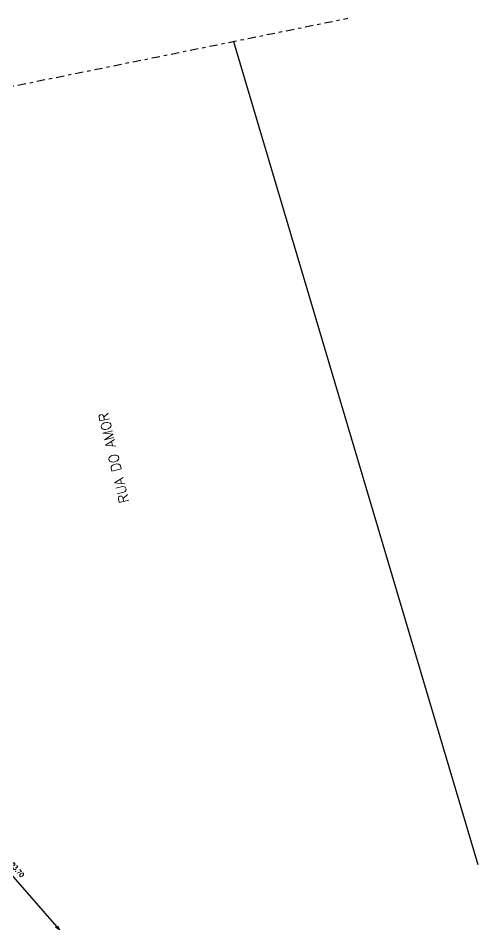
# Model space of a CAD drawing. Extents: x -599692 to 469028, y -9431878 to 9424999.
# Drawn here: x 2227.32 to 2241.41, y -475.34 to -447.35 of the extents above; entities that cross this region are included whole.
import ezdxf

# ---------------------------------------------------------------- set-up
doc = ezdxf.new("R2010")
doc.units = 0
doc.header["$LTSCALE"] = 0.5
doc.header["$MEASUREMENT"] = 0
doc.header["$PDMODE"] = 34
doc.linetypes.add('DASHDOT', pattern=[1, 0.5, -0.25, 0, -0.25])
doc.layers.get('0').update_dxf_attribs({"linetype": 'CONTINUOUS'})
doc.layers.get('DEFPOINTS').update_dxf_attribs({"linetype": 'CONTINUOUS'})
for name, color, linetype in [('COTAS', 2, 'CONTINUOUS'), ('P1', 1, 'CONTINUOUS'), ('P15', 7, 'DASHDOT'), ('TEXTO', 3, 'CONTINUOUS')]:
    doc.layers.add(name, color=color, linetype=linetype)
doc.layers.add('MEIO-FIO', color=253, linetype='CONTINUOUS', lineweight=20)
doc.styles.add('ROMANS', font='romans')
doc.dimstyles.new('BOLA50$4', dxfattribs={"dimscale": 0.5, "dimtxt": 0.17, "dimasz": 0.18, "dimexe": 0.18, "dimexo": 0.0625, "dimgap": 0.2, "dimtad": 1, "dimzin": 4, "dimdsep": 46, "dimtxsty": 'ROMANS', "dimblk1": 'OPEN30', "dimblk2": 'OPEN30', "dimsah": 1, "dimcen": 0.09, "dimse1": 1, "dimse2": 1, "dimclrd": 256, "dimclrt": 3, "dimadec": 0, "dimazin": 0, "dimtfac": 1, "dimtdec": 4, "dimtofl": 0, "dimtmove": 2, "dimatfit": 3, "dimldrblk": 'OPEN30', "dimfxl": 1, "dimtolj": 1, "dimtzin": 0, "dimarcsym": 0})

# ---------------------------------------------------------------- blocks, each defined once
blk = doc.blocks.new('_OPEN30')
at = {"color": 0, "linetype": 'ByBlock'}
for p, q in [((-1, 0.27), (0, 0)), ((0, 0), (-1, -0.27)), ((0, 0), (-1, 0))]:
    blk.add_line(p, q, dxfattribs=at)
blk = doc.blocks.new('*D365')
at = {"layer": 'COTAS', "color": 253, "linetype": 'ByBlock', "lineweight": -2, "transparency": 16777216}
blk.add_line((2226.142, -472.557), (2228.49, -475.24), dxfattribs=at)
at = {"layer": 'DEFPOINTS', "color": 0, "transparency": 16777216}
for p in [(2226.142, -472.557, 24.028), (2228.578, -475.342, 24.028)]:
    blk.add_point(p, dxfattribs=at)
at = {"layer": 'COTAS', "color": 253, "lineweight": -2, "transparency": 16777216, "xscale": 0.135, "yscale": 0.135, "zscale": 0.135, "rotation": 311.1748749105023}
blk.add_blockref('_OPEN30', (2228.578, -475.342), dxfattribs=at)
at = {"layer": 'COTAS', "color": 3, "transparency": 16777216, "insert": (2227.282, -473.501), "char_height": 0.135, "attachment_point": 5, "rotation": 311.1749, "style": 'ROMANS'}
blk.add_mtext('\\A1;R3.70', dxfattribs=at)

msp = doc.modelspace()

# ---------------------------------------------------------------- linework, layer by layer
at = {"layer": 'MEIO-FIO', "elevation": 22.142}
msp.add_lwpolyline([(2241.415, -473.342), (2233.916, -448.059)], dxfattribs=at)
at = {"layer": 'P1'}
msp.add_line((2233.916, -448.059, 22.142), (2241.415, -473.342, 22.142), dxfattribs=at)
at = {"layer": 'P15'}
msp.add_lwpolyline([(2171.818, -460.607), (2200.252, -454.893), (2237.426, -447.347)], dxfattribs=at)

# ---------------------------------------------------------------- texts
at = {"layer": 'TEXTO', "insert": (2230.425, -462.268), "char_height": 0.3, "width": 7.95733, "attachment_point": 1, "rotation": 103.299, "style": 'ROMANS'}
msp.add_mtext('{\\C3;RUA DO AMOR}', dxfattribs=at)

# ---------------------------------------------------------------- dimensions: what is measured, and where the dimension line sits
at = {"layer": 'COTAS'}
dim = msp.add_radius_dim(center=(2226.142, -472.557, 24.028), mpoint=(2228.578, -475.342, 24.028), dimstyle='BOLA50$4', override={"dimscale": 0.75, "dimtxt": 0.18, "dimclrd": 253, "dimfxl": 4, "dimfxlon": 1, "dimarcsym": 1}, dxfattribs=at)
dim.commit()
dim.dimension.update_dxf_attribs({"geometry": '*D365', "text_midpoint": (2227.282, -473.501), "dimtype": 164})

doc.saveas('drawing.dxf')
